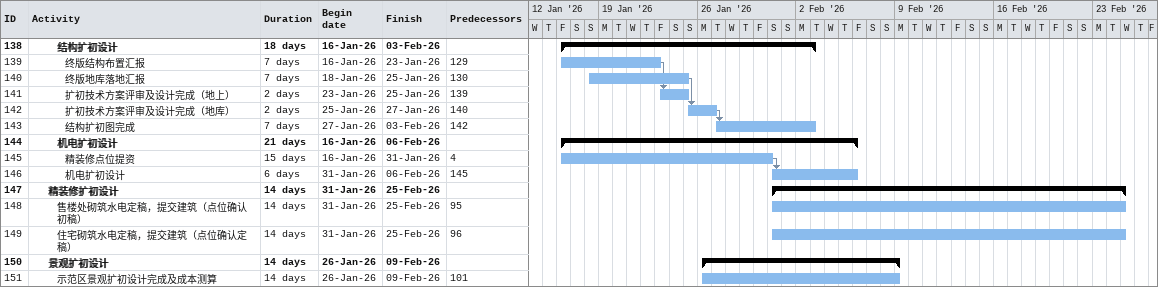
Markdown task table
| ID | Level | Task | Duration | Start | Finish | Predecessors |
|---|---|---|---|---|---|---|
| 138 | 4 | **结构扩初设计** | 18d | 2026-01-16 | 2026-02-03 |  |
| 139 | 5 | 终版结构布置汇报 | 7d | 2026-01-16 | 2026-01-23 | 129 |
| 140 | 5 | 终版地库落地汇报 | 7d | 2026-01-18 | 2026-01-25 | 130 |
| 141 | 5 | 扩初技术方案评审及设计完成（地上） | 2d | 2026-01-23 | 2026-01-25 | 139 |
| 142 | 5 | 扩初技术方案评审及设计完成（地库） | 2d | 2026-01-25 | 2026-01-27 | 140 |
| 143 | 5 | 结构扩初图完成 | 7d | 2026-01-27 | 2026-02-03 | 142 |
| 144 | 4 | **机电扩初设计** | 21d | 2026-01-16 | 2026-02-06 |  |
| 145 | 5 | 精装修点位提资 | 15d | 2026-01-16 | 2026-01-31 | 4 |
| 146 | 5 | 机电扩初设计 | 6d | 2026-01-31 | 2026-02-06 | 145 |
| 147 | 3 | **精装修扩初设计** | 14d | 2026-01-31 | 2026-02-25 |  |
| 148 | 4 | 售楼处砌筑水电定稿，提交建筑（点位确认初稿） | 14d | 2026-01-31 | 2026-02-25 | 95 |
| 149 | 4 | 住宅砌筑水电定稿，提交建筑（点位确认定稿） | 14d | 2026-01-31 | 2026-02-25 | 96 |
| 150 | 3 | **景观扩初设计** | 14d | 2026-01-26 | 2026-02-09 |  |
| 151 | 4 | 示范区景观扩初设计完成及成本测算 | 14d | 2026-01-26 | 2026-02-09 | 101 |
